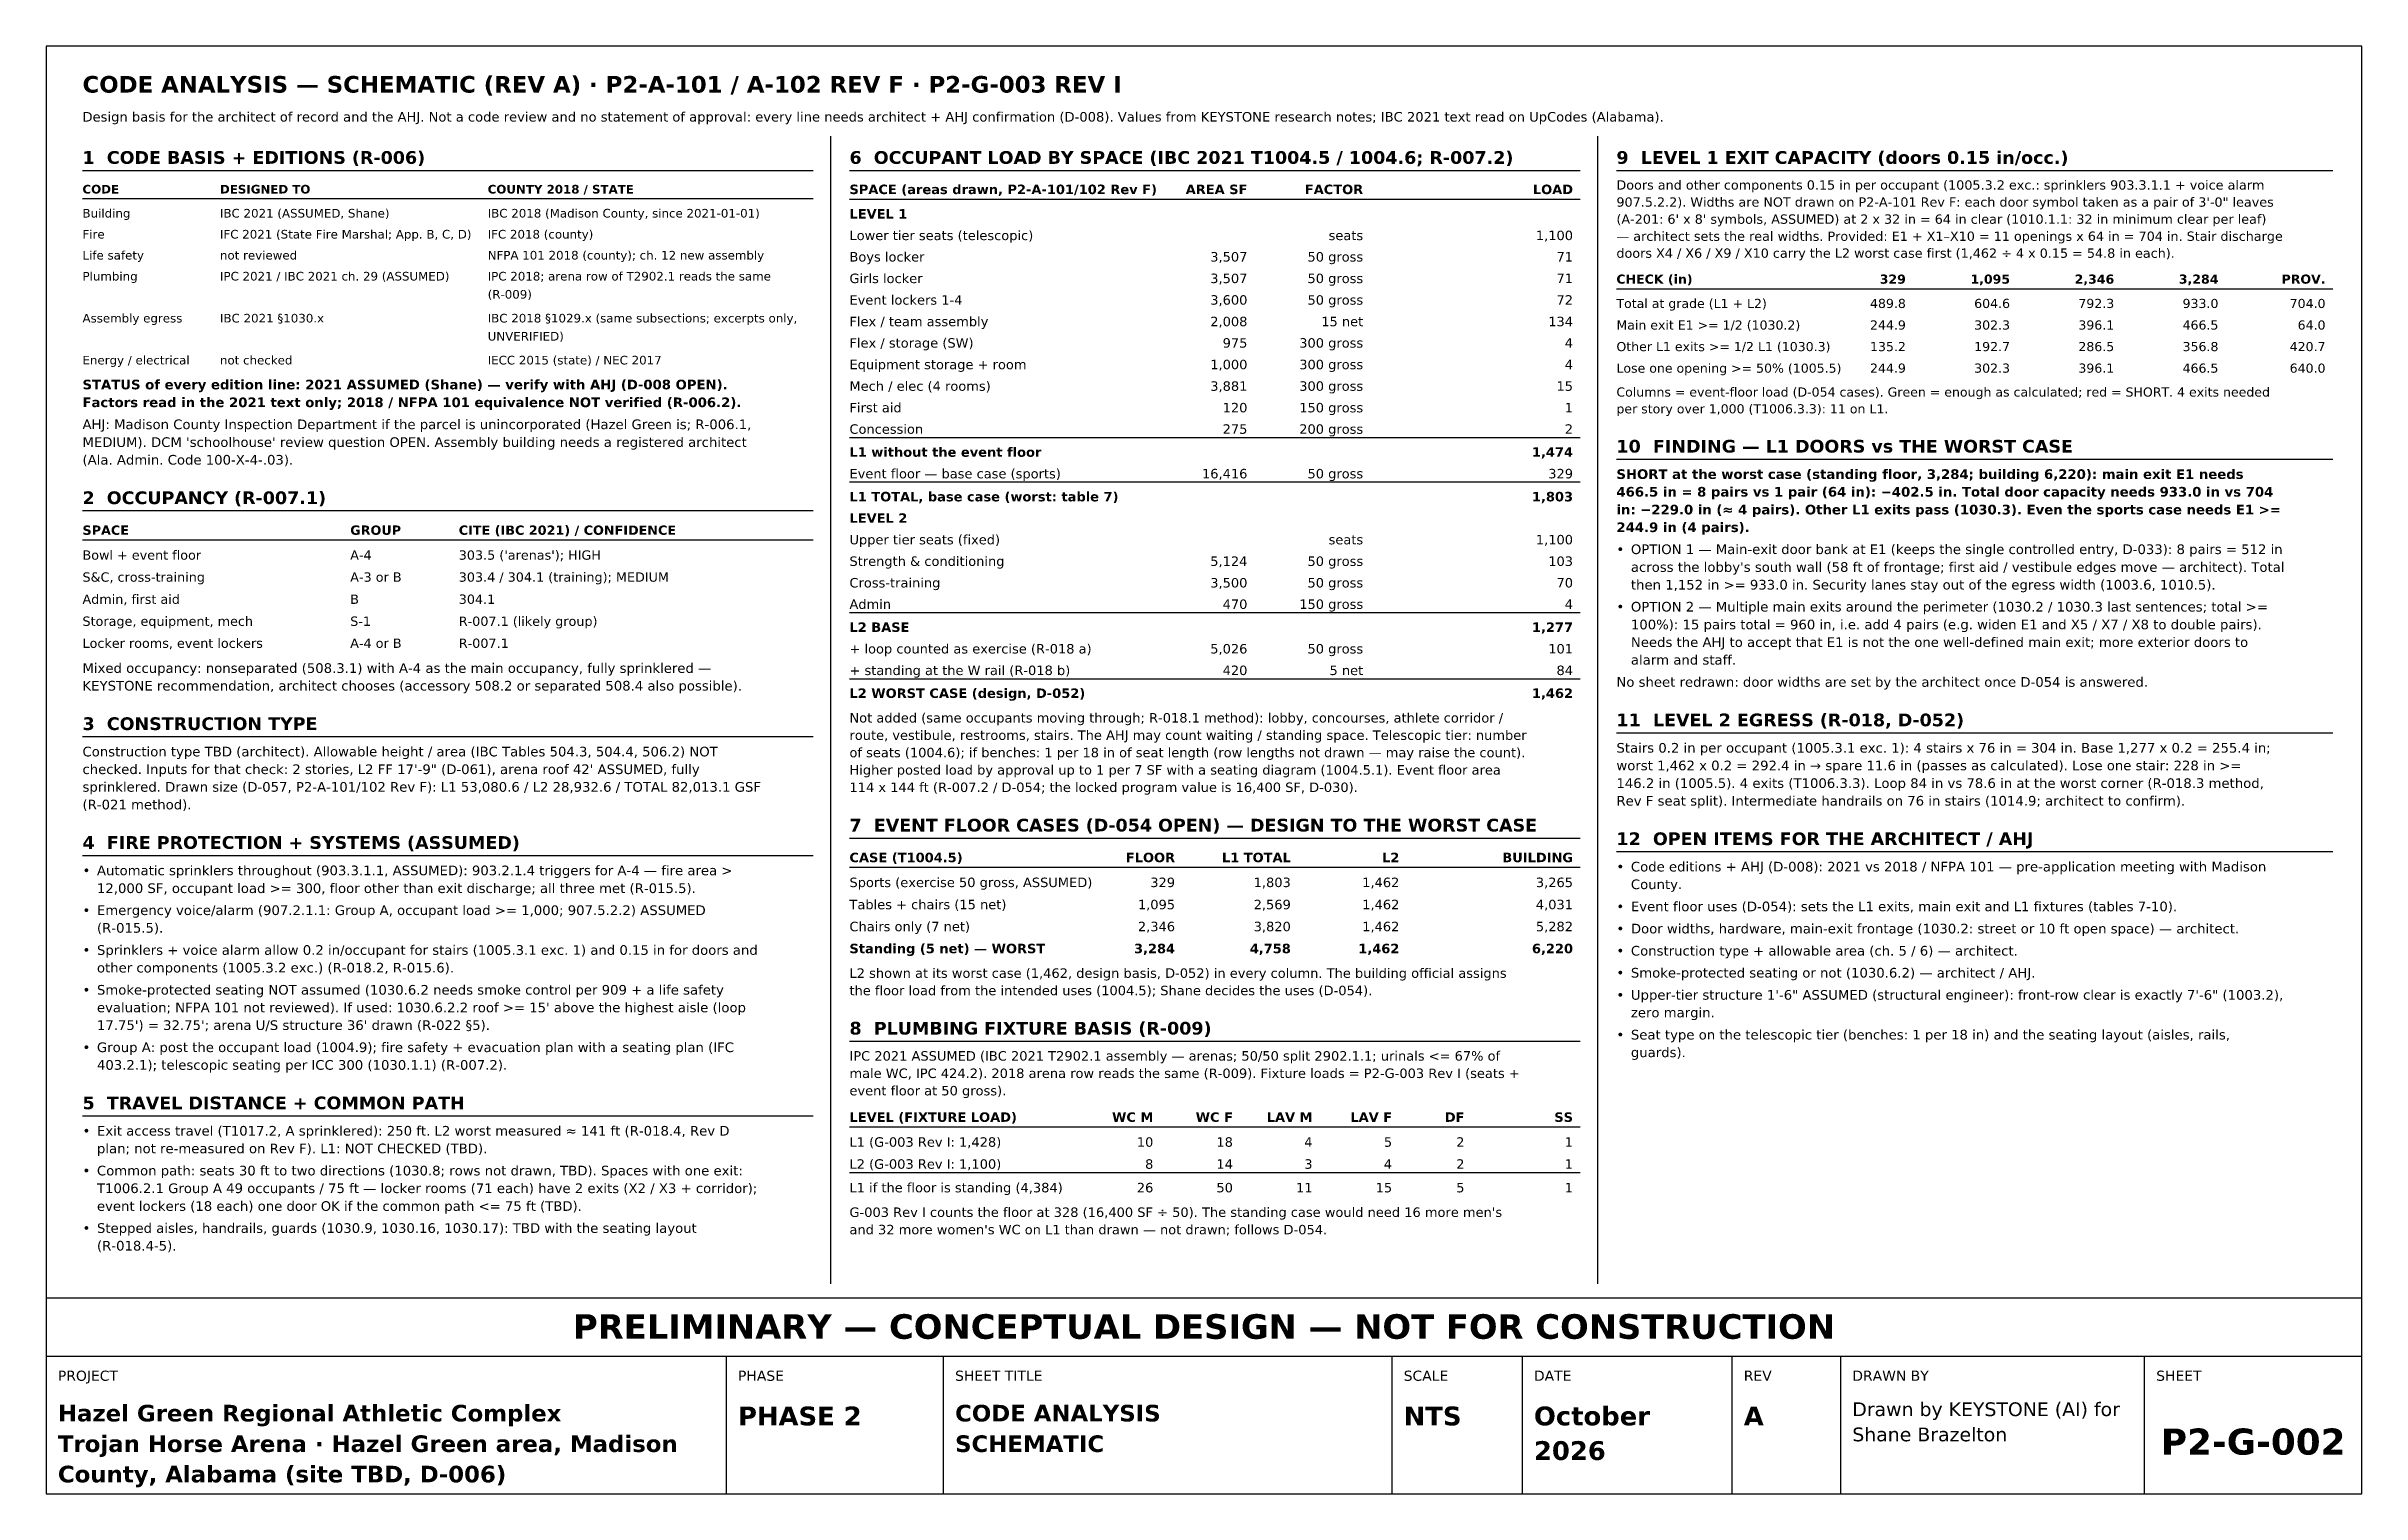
# Model space of a CAD drawing. Header units: inches. Extents: x 0.5 to 16.5, y 0.5 to 10.5.
import ezdxf
from ezdxf.enums import TextEntityAlignment as Align

# ---------------------------------------------------------------- set-up
doc = ezdxf.new("R2010")
doc.units = ezdxf.units.IN
doc.header["$MEASUREMENT"] = 0
for name, color, linetype in [('A-ANNO-TEXT', 7, 'Continuous'), ('G-ANNO-TABL', 7, 'Continuous'), ('G-ANNO-TTLB', 7, 'Continuous')]:
    doc.layers.add(name, color=color, linetype=linetype)
doc.styles.add('KS-BOLD', font='DejaVuSans-Bold.ttf')
doc.styles.add('KS-REG', font='DejaVuSans.ttf')

msp = doc.modelspace()

# ---------------------------------------------------------------- linework, layer by layer
at = {"layer": 'A-ANNO-TEXT'}
for p, q in [((5.92, 9.88), (5.92, 1.95)), ((11.22, 9.88), (11.22, 1.95)), ((0.75, 9.643), (5.8, 9.643)), ((6.05, 9.643), (11.1, 9.643)), ((11.35, 9.643), (16.3, 9.643)), ((11.35, 7.648), (16.3, 7.648)), ((0.75, 7.292), (5.8, 7.292)), ((0.75, 5.731), (5.8, 5.731)), ((11.35, 5.757), (16.3, 5.757)), ((6.05, 5.03), (11.1, 5.03)), ((0.75, 4.91), (5.8, 4.91)), ((11.35, 4.936), (16.3, 4.936)), ((6.05, 3.627), (11.1, 3.627)), ((0.75, 3.111), (5.8, 3.111))]:
    msp.add_line(p, q, dxfattribs=at)
at = {"layer": 'G-ANNO-TABL'}
for p, q in [((0.75, 9.448), (5.8, 9.448)), ((6.05, 9.444), (11.1, 9.444)), ((11.35, 8.825), (16.3, 8.825)), ((6.05, 7.798), (11.1, 7.798)), ((6.05, 7.49), (11.1, 7.49)), ((0.75, 7.09), (5.8, 7.09)), ((6.05, 6.588), (11.1, 6.588)), ((6.05, 6.131), (11.1, 6.131)), ((6.05, 4.828), (11.1, 4.828)), ((6.05, 3.034), (11.1, 3.034)), ((6.05, 2.72), (11.1, 2.72))]:
    msp.add_line(p, q, dxfattribs=at)
at = {"layer": 'G-ANNO-TTLB'}
for p, q in [((0.5, 1.45), (16.5, 1.45)), ((5.2, 0.5), (5.2, 1.45)), ((6.7, 0.5), (6.7, 1.45)), ((9.8, 0.5), (9.8, 1.45)), ((10.7, 0.5), (10.7, 1.45)), ((12.15, 0.5), (12.15, 1.45)), ((12.9, 0.5), (12.9, 1.45)), ((15, 0.5), (15, 1.45))]:
    msp.add_line(p, q, dxfattribs=at)
for points in [[(0.5, 0.5), (16.5, 0.5), (16.5, 10.5), (0.5, 10.5)], [(0.5, 1.45), (16.5, 1.45), (16.5, 1.85), (0.5, 1.85)]]:
    msp.add_lwpolyline(points, close=True, dxfattribs=at)

# ---------------------------------------------------------------- texts
at = {"layer": 'A-ANNO-TEXT'}
for s, height, style, p in [('CODE ANALYSIS — SCHEMATIC (REV A) · P2-A-101 / A-102 REV F · P2-G-003 REV I', 0.115, 'KS-BOLD', (0.75, 10.18)), ('Design basis for the architect of record and the AHJ. Not a code review and no statement of approval: every line needs architect + AHJ confirmation (D-008). Values from KEYSTONE research notes; IBC 2021 text read on UpCodes (Alabama).', 0.066, 'KS-REG', (0.75, 9.98)), ('1  CODE BASIS + EDITIONS (R-006)', 0.08806, 'KS-BOLD', (0.75, 9.688)), ('6  OCCUPANT LOAD BY SPACE (IBC 2021 T1004.5 / 1004.6; R-007.2)', 0.08806, 'KS-BOLD', (6.05, 9.688)), ('9  LEVEL 1 EXIT CAPACITY (doors 0.15 in/occ.)', 0.08806, 'KS-BOLD', (11.35, 9.688)), ('907.5.2.2). Widths are NOT drawn on P2-A-101 Rev F: each door symbol taken as a pair of 3\'-0" leaves', 0.06426, 'KS-REG', (11.35, 9.392)), ('Doors and other components 0.15 in per occupant (1005.3.2 exc.: sprinklers 903.3.1.1 + voice alarm', 0.06426, 'KS-REG', (11.35, 9.51)), ("(A-201: 6' x 8' symbols, ASSUMED) at 2 x 32 in = 64 in clear (1010.1.1: 32 in minimum clear per leaf)", 0.06426, 'KS-REG', (11.35, 9.274)), ('— architect sets the real widths. Provided: E1 + X1–X10 = 11 openings x 64 in = 704 in. Stair discharge', 0.06426, 'KS-REG', (11.35, 9.156)), ('doors X4 / X6 / X9 / X10 carry the L2 worst case first (1,462 ÷ 4 x 0.15 = 54.8 in each).', 0.06426, 'KS-REG', (11.35, 9.039)), ('STATUS of every edition line: 2021 ASSUMED (Shane) — verify with AHJ (D-008 OPEN).', 0.06664, 'KS-BOLD', (0.75, 8.13)), ('Factors read in the 2021 text only; 2018 / NFPA 101 equivalence NOT verified (R-006.2).', 0.06664, 'KS-BOLD', (0.75, 8.007)), ('Columns = event-floor load (D-054 cases). Green = enough as calculated; red = SHORT. 4 exits needed', 0.06307, 'KS-REG', (11.35, 8.08)), ('per story over 1,000 (T1006.3.3): 11 on L1.', 0.06307, 'KS-REG', (11.35, 7.964)), ('AHJ: Madison County Inspection Department if the parcel is unincorporated (Hazel Green is; R-006.1,', 0.06664, 'KS-REG', (0.75, 7.855)), ("MEDIUM). DCM 'schoolhouse' review question OPEN. Assembly building needs a registered architect", 0.06664, 'KS-REG', (0.75, 7.732)), ('10  FINDING — L1 DOORS vs THE WORST CASE', 0.08806, 'KS-BOLD', (11.35, 7.693)), ('(Ala. Admin. Code 100-X-4-.03).', 0.06664, 'KS-REG', (0.75, 7.61)), ('SHORT at the worst case (standing floor, 3,284; building 6,220): main exit E1 needs', 0.06664, 'KS-BOLD', (11.35, 7.511)), ('2  OCCUPANCY (R-007.1)', 0.08806, 'KS-BOLD', (0.75, 7.337)), ('466.5 in = 8 pairs vs 1 pair (64 in): −402.5 in. Total door capacity needs 933.0 in vs 704', 0.06664, 'KS-BOLD', (11.35, 7.389)), ('244.9 in (4 pairs).', 0.06664, 'KS-BOLD', (11.35, 7.144)), ('in: −229.0 in (≈ 4 pairs). Other L1 exits pass (1030.3). Even the sports case needs E1 >=', 0.06664, 'KS-BOLD', (11.35, 7.266)), ('OPTION 1 — Main-exit door bank at E1 (keeps the single controlled entry, D-033): 8 pairs = 512 in', 0.06664, 'KS-REG', (11.45, 6.992)), ('•', 0.0666, 'KS-REG', (11.35, 6.992)), ("across the lobby's south wall (58 ft of frontage; first aid / vestibule edges move — architect). Total", 0.06664, 'KS-REG', (11.45, 6.869)), ('then 1,152 in >= 933.0 in. Security lanes stay out of the egress width (1003.6, 1010.5).', 0.06664, 'KS-REG', (11.45, 6.747)), ('•', 0.0666, 'KS-REG', (11.35, 6.595)), ('OPTION 2 — Multiple main exits around the perimeter (1030.2 / 1030.3 last sentences; total >=', 0.06664, 'KS-REG', (11.45, 6.595)), ('Needs the AHJ to accept that E1 is not the one well-defined main exit; more exterior doors to', 0.06664, 'KS-REG', (11.45, 6.35)), ('100%): 15 pairs total = 960 in, i.e. add 4 pairs (e.g. widen E1 and X5 / X7 / X8 to double pairs).', 0.06664, 'KS-REG', (11.45, 6.472)), ('Mixed occupancy: nonseparated (508.3.1) with A-4 as the main occupancy, fully sprinklered —', 0.06664, 'KS-REG', (0.75, 6.171)), ('alarm and staff.', 0.06664, 'KS-REG', (11.45, 6.228)), ('KEYSTONE recommendation, architect chooses (accessory 508.2 or separated 508.4 also possible).', 0.06664, 'KS-REG', (0.75, 6.049)), ('No sheet redrawn: door widths are set by the architect once D-054 is answered.', 0.06664, 'KS-REG', (11.35, 6.075)), ('3  CONSTRUCTION TYPE', 0.08806, 'KS-BOLD', (0.75, 5.776)), ('route, vestibule, restrooms, stairs. The AHJ may count waiting / standing space. Telescopic tier: number', 0.06545, 'KS-REG', (6.05, 5.708)), ('Not added (same occupants moving through; R-018.1 method): lobby, concourses, athlete corridor /', 0.06545, 'KS-REG', (6.05, 5.828)), ('11  LEVEL 2 EGRESS (R-018, D-052)', 0.08806, 'KS-BOLD', (11.35, 5.802)), ('Construction type TBD (architect). Allowable height / area (IBC Tables 504.3, 504.4, 506.2) NOT', 0.06664, 'KS-REG', (0.75, 5.594)), ('of seats (1004.6); if benches: 1 per 18 in of seat length (row lengths not drawn — may raise the count).', 0.06545, 'KS-REG', (6.05, 5.588)), ('Stairs 0.2 in per occupant (1005.3.1 exc. 1): 4 stairs x 76 in = 304 in. Base 1,277 x 0.2 = 255.4 in;', 0.06664, 'KS-REG', (11.35, 5.62)), ('checked. Inputs for that check: 2 stories, L2 FF 17\'-9" (D-061), arena roof 42\' ASSUMED, fully', 0.06664, 'KS-REG', (0.75, 5.472)), ('Higher posted load by approval up to 1 per 7 SF with a seating diagram (1004.5.1). Event floor area', 0.06545, 'KS-REG', (6.05, 5.468)), ('worst 1,462 x 0.2 = 292.4 in → spare 11.6 in (passes as calculated). Lose one stair: 228 in >=', 0.06664, 'KS-REG', (11.35, 5.498)), ('146.2 in (1005.5). 4 exits (T1006.3.3). Loop 84 in vs 78.6 in at the worst corner (R-018.3 method,', 0.06664, 'KS-REG', (11.35, 5.376)), ('sprinklered. Drawn size (D-057, P2-A-101/102 Rev F): L1 53,080.6 / L2 28,932.6 / TOTAL 82,013.1 GSF', 0.06664, 'KS-REG', (0.75, 5.35)), ('(R-021 method).', 0.06664, 'KS-REG', (0.75, 5.228)), ('114 x 144 ft (R-007.2 / D-054; the locked program value is 16,400 SF, D-030).', 0.06545, 'KS-REG', (6.05, 5.348)), ('Rev F seat split). Intermediate handrails on 76 in stairs (1014.9; architect to confirm).', 0.06664, 'KS-REG', (11.35, 5.254)), ('7  EVENT FLOOR CASES (D-054 OPEN) — DESIGN TO THE WORST CASE', 0.08806, 'KS-BOLD', (6.05, 5.075)), ('4  FIRE PROTECTION + SYSTEMS (ASSUMED)', 0.08806, 'KS-BOLD', (0.75, 4.955)), ('12  OPEN ITEMS FOR THE ARCHITECT / AHJ', 0.08806, 'KS-BOLD', (11.35, 4.981)), ('•', 0.0666, 'KS-REG', (0.75, 4.773)), ('Automatic sprinklers throughout (903.3.1.1, ASSUMED): 903.2.1.4 triggers for A-4 — fire area >', 0.06664, 'KS-REG', (0.85, 4.773)), ('•', 0.0666, 'KS-REG', (11.35, 4.799)), ('Code editions + AHJ (D-008): 2021 vs 2018 / NFPA 101 — pre-application meeting with Madison', 0.06664, 'KS-REG', (11.45, 4.799)), ('12,000 SF, occupant load >= 300, floor other than exit discharge; all three met (R-015.5).', 0.06664, 'KS-REG', (0.85, 4.65)), ('County.', 0.0666, 'KS-REG', (11.45, 4.677)), ('•', 0.0666, 'KS-REG', (0.75, 4.498)), ('Emergency voice/alarm (907.2.1.1: Group A, occupant load >= 1,000; 907.5.2.2) ASSUMED', 0.06664, 'KS-REG', (0.85, 4.498)), ('•', 0.0666, 'KS-REG', (11.35, 4.524)), ('Event floor uses (D-054): sets the L1 exits, main exit and L1 fixtures (tables 7-10).', 0.06664, 'KS-REG', (11.45, 4.524)), ('(R-015.5).', 0.0666, 'KS-REG', (0.85, 4.376)), ('•', 0.0666, 'KS-REG', (11.35, 4.371)), ('Door widths, hardware, main-exit frontage (1030.2: street or 10 ft open space) — architect.', 0.06664, 'KS-REG', (11.45, 4.371)), ('•', 0.0666, 'KS-REG', (0.75, 4.223)), ('other components (1005.3.2 exc.) (R-018.2, R-015.6).', 0.06664, 'KS-REG', (0.85, 4.101)), ('Sprinklers + voice alarm allow 0.2 in/occupant for stairs (1005.3.1 exc. 1) and 0.15 in for doors and', 0.06664, 'KS-REG', (0.85, 4.223)), ('•', 0.0666, 'KS-REG', (11.35, 4.218)), ('Construction type + allowable area (ch. 5 / 6) — architect.', 0.06664, 'KS-REG', (11.45, 4.218)), ('Smoke-protected seating NOT assumed (1030.6.2 needs smoke control per 909 + a life safety', 0.06664, 'KS-REG', (0.85, 3.948)), ('the floor load from the intended uses (1004.5); Shane decides the uses (D-054).', 0.06545, 'KS-REG', (6.05, 3.944)), ('L2 shown at its worst case (1,462, design basis, D-052) in every column. The building official assigns', 0.06545, 'KS-REG', (6.05, 4.064)), ('•', 0.0666, 'KS-REG', (11.35, 4.066)), ('Smoke-protected seating or not (1030.6.2) — architect / AHJ.', 0.06664, 'KS-REG', (11.45, 4.066)), ('•', 0.0666, 'KS-REG', (0.75, 3.948)), ("evaluation; NFPA 101 not reviewed). If used: 1030.6.2.2 roof >= 15' above the highest aisle (loop", 0.06664, 'KS-REG', (0.85, 3.826)), ('•', 0.0666, 'KS-REG', (11.35, 3.913)), ('zero margin.', 0.06664, 'KS-REG', (11.45, 3.791)), ('Upper-tier structure 1\'-6" ASSUMED (structural engineer): front-row clear is exactly 7\'-6" (1003.2),', 0.06664, 'KS-REG', (11.45, 3.913)), ("17.75') = 32.75'; arena U/S structure 36' drawn (R-022 §5).", 0.06664, 'KS-REG', (0.85, 3.704)), ('8  PLUMBING FIXTURE BASIS (R-009)', 0.08806, 'KS-BOLD', (6.05, 3.672)), ('•', 0.0666, 'KS-REG', (11.35, 3.638)), ('Seat type on the telescopic tier (benches: 1 per 18 in) and the seating layout (aisles, rails,', 0.06664, 'KS-REG', (11.45, 3.638)), ('•', 0.0666, 'KS-REG', (0.75, 3.551)), ('Group A: post the occupant load (1004.9); fire safety + evacuation plan with a seating plan (IFC', 0.06664, 'KS-REG', (0.85, 3.551)), ('IPC 2021 ASSUMED (IBC 2021 T2902.1 assembly — arenas; 50/50 split 2902.1.1; urinals <= 67% of', 0.06545, 'KS-REG', (6.05, 3.492)), ('guards).', 0.0666, 'KS-REG', (11.45, 3.516)), ('403.2.1); telescopic seating per ICC 300 (1030.1.1) (R-007.2).', 0.06664, 'KS-REG', (0.85, 3.429)), ('male WC, IPC 424.2). 2018 arena row reads the same (R-009). Fixture loads = P2-G-003 Rev I (seats +', 0.06545, 'KS-REG', (6.05, 3.372)), ('5  TRAVEL DISTANCE + COMMON PATH', 0.08806, 'KS-BOLD', (0.75, 3.156)), ('event floor at 50 gross).', 0.06545, 'KS-REG', (6.05, 3.252)), ('Exit access travel (T1017.2, A sprinklered): 250 ft. L2 worst measured ≈ 141 ft (R-018.4, Rev D', 0.06664, 'KS-REG', (0.85, 2.974)), ('•', 0.0666, 'KS-REG', (0.75, 2.974)), ('plan; not re-measured on Rev F). L1: NOT CHECKED (TBD).', 0.06664, 'KS-REG', (0.85, 2.852)), ('•', 0.0666, 'KS-REG', (0.75, 2.699)), ('Common path: seats 30 ft to two directions (1030.8; rows not drawn, TBD). Spaces with one exit:', 0.06664, 'KS-REG', (0.85, 2.699)), ('T1006.2.1 Group A 49 occupants / 75 ft — locker rooms (71 each) have 2 exits (X2 / X3 + corridor);', 0.06664, 'KS-REG', (0.85, 2.577)), ('event lockers (18 each) one door OK if the common path <= 75 ft (TBD).', 0.06664, 'KS-REG', (0.85, 2.454)), ("G-003 Rev I counts the floor at 328 (16,400 SF ÷ 50). The standing case would need 16 more men's", 0.06545, 'KS-REG', (6.05, 2.412)), ('•', 0.0666, 'KS-REG', (0.75, 2.302)), ('Stepped aisles, handrails, guards (1030.9, 1030.16, 1030.17): TBD with the seating layout', 0.06664, 'KS-REG', (0.85, 2.302)), ('(R-018.4-5).', 0.06664, 'KS-REG', (0.85, 2.18)), ("and 32 more women's WC on L1 than drawn — not drawn; follows D-054.", 0.06545, 'KS-REG', (6.05, 2.292))]:
    msp.add_text(s, height=height, dxfattribs=dict(at, style=style)).set_placement(p)
at = {"layer": 'G-ANNO-TABL'}
for s, height, style, p in [('CODE', 0.0595, 'KS-BOLD', (0.75, 9.483)), ('DESIGNED TO', 0.0595, 'KS-BOLD', (1.7, 9.483)), ('COUNTY 2018 / STATE', 0.0595, 'KS-BOLD', (3.55, 9.483)), ('SPACE (areas drawn, P2-A-101/102 Rev F)', 0.06545, 'KS-BOLD', (6.05, 9.479)), ('Building', 0.0595, 'KS-REG', (0.75, 9.317)), ('IBC 2021 (ASSUMED, Shane)', 0.0595, 'KS-REG', (1.7, 9.317)), ('IBC 2018 (Madison County, since 2021-01-01)', 0.0595, 'KS-REG', (3.55, 9.317)), ('LEVEL 1', 0.0654, 'KS-BOLD', (6.05, 9.31)), ('Fire', 0.0595, 'KS-REG', (0.75, 9.172)), ('IFC 2021 (State Fire Marshal; App. B, C, D)', 0.0595, 'KS-REG', (1.7, 9.172)), ('IFC 2018 (county)', 0.0595, 'KS-REG', (3.55, 9.172)), ('Lower tier seats (telescopic)', 0.06545, 'KS-REG', (6.05, 9.161)), ('Life safety', 0.0595, 'KS-REG', (0.75, 9.027)), ('not reviewed', 0.0595, 'KS-REG', (1.7, 9.027)), ('NFPA 101 2018 (county); ch. 12 new assembly', 0.0595, 'KS-REG', (3.55, 9.027)), ('Boys locker', 0.06545, 'KS-REG', (6.05, 9.013)), ('Plumbing', 0.0595, 'KS-REG', (0.75, 8.882)), ('IPC 2021 / IBC 2021 ch. 29 (ASSUMED)', 0.0595, 'KS-REG', (1.7, 8.882)), ('(R-009)', 0.0595, 'KS-REG', (3.55, 8.757)), ('IPC 2018; arena row of T2902.1 reads the same', 0.0595, 'KS-REG', (3.55, 8.882)), ('Girls locker', 0.06545, 'KS-REG', (6.05, 8.864)), ('CHECK (in)', 0.0631, 'KS-BOLD', (11.35, 8.86)), ('Assembly egress', 0.0595, 'KS-REG', (0.75, 8.592)), ('IBC 2021 §1030.x', 0.0595, 'KS-REG', (1.7, 8.592)), ('IBC 2018 §1029.x (same subsections; excerpts only,', 0.0595, 'KS-REG', (3.55, 8.592)), ('Event lockers 1-4', 0.06545, 'KS-REG', (6.05, 8.715)), ('Total at grade (L1 + L2)', 0.06307, 'KS-REG', (11.35, 8.692)), ('UNVERIFIED)', 0.0595, 'KS-REG', (3.55, 8.467)), ('Flex / team assembly', 0.06545, 'KS-REG', (6.05, 8.566)), ('Flex / storage (SW)', 0.06545, 'KS-REG', (6.05, 8.418)), ('Main exit E1 >= 1/2 (1030.2)', 0.06307, 'KS-REG', (11.35, 8.543)), ('Energy / electrical', 0.0595, 'KS-REG', (0.75, 8.302)), ('not checked', 0.0595, 'KS-REG', (1.7, 8.302)), ('IECC 2015 (state) / NEC 2017', 0.0595, 'KS-REG', (3.55, 8.302)), ('Equipment storage + room', 0.06545, 'KS-REG', (6.05, 8.269)), ('Other L1 exits >= 1/2 L1 (1030.3)', 0.06307, 'KS-REG', (11.35, 8.394)), ('Mech / elec (4 rooms)', 0.06545, 'KS-REG', (6.05, 8.12)), ('Lose one opening >= 50% (1005.5)', 0.06307, 'KS-REG', (11.35, 8.245)), ('First aid', 0.0654, 'KS-REG', (6.05, 7.971)), ('Concession', 0.0654, 'KS-REG', (6.05, 7.823)), ('L1 without the event floor', 0.06545, 'KS-BOLD', (6.05, 7.664)), ('Event floor — base case (sports)', 0.06545, 'KS-REG', (6.05, 7.515)), ('L1 TOTAL, base case (worst: table 7)', 0.06545, 'KS-BOLD', (6.05, 7.356)), ('LEVEL 2', 0.0654, 'KS-BOLD', (6.05, 7.208)), ('SPACE', 0.0643, 'KS-BOLD', (0.75, 7.125)), ('GROUP', 0.0643, 'KS-BOLD', (2.6, 7.125)), ('CITE (IBC 2021) / CONFIDENCE', 0.06426, 'KS-BOLD', (3.35, 7.125)), ('Upper tier seats (fixed)', 0.06545, 'KS-REG', (6.05, 7.059)), ('Bowl + event floor', 0.06426, 'KS-REG', (0.75, 6.953)), ('A-4', 0.0643, 'KS-REG', (2.6, 6.953)), ("303.5 ('arenas'); HIGH", 0.06426, 'KS-REG', (3.35, 6.953)), ('Strength & conditioning', 0.06545, 'KS-REG', (6.05, 6.91)), ('S&C, cross-training', 0.06426, 'KS-REG', (0.75, 6.801)), ('A-3 or B', 0.0643, 'KS-REG', (2.6, 6.801)), ('303.4 / 304.1 (training); MEDIUM', 0.06426, 'KS-REG', (3.35, 6.801)), ('Cross-training', 0.06545, 'KS-REG', (6.05, 6.761)), ('Admin, first aid', 0.06426, 'KS-REG', (0.75, 6.648)), ('Storage, equipment, mech', 0.06426, 'KS-REG', (0.75, 6.496)), ('S-1', 0.0643, 'KS-REG', (2.6, 6.496)), ('B', 0.0643, 'KS-REG', (2.6, 6.648)), ('304.1', 0.0643, 'KS-REG', (3.35, 6.648)), ('R-007.1 (likely group)', 0.06426, 'KS-REG', (3.35, 6.496)), ('Admin', 0.0654, 'KS-REG', (6.05, 6.613)), ('Locker rooms, event lockers', 0.06426, 'KS-REG', (0.75, 6.344)), ('A-4 or B', 0.0643, 'KS-REG', (2.6, 6.344)), ('R-007.1', 0.0643, 'KS-REG', (3.35, 6.344)), ('L2 BASE', 0.0654, 'KS-BOLD', (6.05, 6.454)), ('+ loop counted as exercise (R-018 a)', 0.06545, 'KS-REG', (6.05, 6.305)), ('+ standing at the W rail (R-018 b)', 0.06545, 'KS-REG', (6.05, 6.156)), ('L2 WORST CASE (design, D-052)', 0.06545, 'KS-BOLD', (6.05, 5.998)), ('CASE (T1004.5)', 0.06545, 'KS-BOLD', (6.05, 4.863)), ('Sports (exercise 50 gross, ASSUMED)', 0.06545, 'KS-REG', (6.05, 4.691)), ('Tables + chairs (15 net)', 0.06545, 'KS-REG', (6.05, 4.538)), ('Chairs only (7 net)', 0.06545, 'KS-REG', (6.05, 4.386)), ('Standing (5 net) — WORST', 0.06545, 'KS-BOLD', (6.05, 4.234)), ('LEVEL (FIXTURE LOAD)', 0.06545, 'KS-BOLD', (6.05, 3.069)), ('L1 (G-003 Rev I: 1,428)', 0.06545, 'KS-REG', (6.05, 2.897)), ('L2 (G-003 Rev I: 1,100)', 0.06545, 'KS-REG', (6.05, 2.745)), ('L1 if the floor is standing (4,384)', 0.06545, 'KS-REG', (6.05, 2.582))]:
    msp.add_text(s, height=height, dxfattribs=dict(at, style=style)).set_placement(p)
for s, height, style, p in [('AREA SF', 0.0654, 'KS-BOLD', (8.8, 9.479)), ('FACTOR', 0.0654, 'KS-BOLD', (9.6, 9.479)), ('LOAD', 0.0654, 'KS-BOLD', (11.05, 9.479)), ('seats', 0.0654, 'KS-REG', (9.6, 9.161)), ('1,100', 0.0654, 'KS-REG', (11.05, 9.161)), ('3,507', 0.0654, 'KS-REG', (8.8, 9.013)), ('50 gross', 0.0654, 'KS-REG', (9.6, 9.013)), ('71', 0.0654, 'KS-REG', (11.05, 9.013)), ('3,507', 0.0654, 'KS-REG', (8.8, 8.864)), ('50 gross', 0.0654, 'KS-REG', (9.6, 8.864)), ('71', 0.0654, 'KS-REG', (11.05, 8.864)), ('329', 0.0631, 'KS-BOLD', (13.35, 8.86)), ('1,095', 0.0631, 'KS-BOLD', (14.07, 8.86)), ('2,346', 0.0631, 'KS-BOLD', (14.79, 8.86)), ('3,284', 0.0631, 'KS-BOLD', (15.51, 8.86)), ('PROV.', 0.0631, 'KS-BOLD', (16.25, 8.86)), ('3,600', 0.0654, 'KS-REG', (8.8, 8.715)), ('50 gross', 0.0654, 'KS-REG', (9.6, 8.715)), ('72', 0.0654, 'KS-REG', (11.05, 8.715)), ('489.8', 0.0631, 'KS-REG', (13.35, 8.692)), ('604.6', 0.0631, 'KS-REG', (14.07, 8.692)), ('792.3', 0.0631, 'KS-REG', (14.79, 8.692)), ('933.0', 0.0631, 'KS-REG', (15.51, 8.692)), ('704.0', 0.0631, 'KS-REG', (16.25, 8.692)), ('2,008', 0.0654, 'KS-REG', (8.8, 8.566)), ('975', 0.0654, 'KS-REG', (8.8, 8.418)), ('300 gross', 0.0654, 'KS-REG', (9.6, 8.418)), ('15 net', 0.0654, 'KS-REG', (9.6, 8.566)), ('134', 0.0654, 'KS-REG', (11.05, 8.566)), ('4', 0.0654, 'KS-REG', (11.05, 8.418)), ('244.9', 0.0631, 'KS-REG', (13.35, 8.543)), ('302.3', 0.0631, 'KS-REG', (14.07, 8.543)), ('396.1', 0.0631, 'KS-REG', (14.79, 8.543)), ('466.5', 0.0631, 'KS-REG', (15.51, 8.543)), ('64.0', 0.0631, 'KS-REG', (16.25, 8.543)), ('1,000', 0.0654, 'KS-REG', (8.8, 8.269)), ('300 gross', 0.0654, 'KS-REG', (9.6, 8.269)), ('4', 0.0654, 'KS-REG', (11.05, 8.269)), ('135.2', 0.0631, 'KS-REG', (13.35, 8.394)), ('192.7', 0.0631, 'KS-REG', (14.07, 8.394)), ('286.5', 0.0631, 'KS-REG', (14.79, 8.394)), ('356.8', 0.0631, 'KS-REG', (15.51, 8.394)), ('420.7', 0.0631, 'KS-REG', (16.25, 8.394)), ('3,881', 0.0654, 'KS-REG', (8.8, 8.12)), ('300 gross', 0.0654, 'KS-REG', (9.6, 8.12)), ('15', 0.0654, 'KS-REG', (11.05, 8.12)), ('244.9', 0.0631, 'KS-REG', (13.35, 8.245)), ('302.3', 0.0631, 'KS-REG', (14.07, 8.245)), ('396.1', 0.0631, 'KS-REG', (14.79, 8.245)), ('466.5', 0.0631, 'KS-REG', (15.51, 8.245)), ('640.0', 0.0631, 'KS-REG', (16.25, 8.245)), ('120', 0.0654, 'KS-REG', (8.8, 7.971)), ('150 gross', 0.0654, 'KS-REG', (9.6, 7.971)), ('1', 0.0654, 'KS-REG', (11.05, 7.971)), ('275', 0.0654, 'KS-REG', (8.8, 7.823)), ('200 gross', 0.0654, 'KS-REG', (9.6, 7.823)), ('2', 0.0654, 'KS-REG', (11.05, 7.823)), ('1,474', 0.0654, 'KS-BOLD', (11.05, 7.664)), ('16,416', 0.0654, 'KS-REG', (8.8, 7.515)), ('50 gross', 0.0654, 'KS-REG', (9.6, 7.515)), ('329', 0.0654, 'KS-REG', (11.05, 7.515)), ('1,803', 0.0654, 'KS-BOLD', (11.05, 7.356)), ('seats', 0.0654, 'KS-REG', (9.6, 7.059)), ('1,100', 0.0654, 'KS-REG', (11.05, 7.059)), ('5,124', 0.0654, 'KS-REG', (8.8, 6.91)), ('50 gross', 0.0654, 'KS-REG', (9.6, 6.91)), ('103', 0.0654, 'KS-REG', (11.05, 6.91)), ('3,500', 0.0654, 'KS-REG', (8.8, 6.761)), ('50 gross', 0.0654, 'KS-REG', (9.6, 6.761)), ('70', 0.0654, 'KS-REG', (11.05, 6.761)), ('470', 0.0654, 'KS-REG', (8.8, 6.613)), ('150 gross', 0.0654, 'KS-REG', (9.6, 6.613)), ('4', 0.0654, 'KS-REG', (11.05, 6.613)), ('1,277', 0.0654, 'KS-BOLD', (11.05, 6.454)), ('5,026', 0.0654, 'KS-REG', (8.8, 6.305)), ('50 gross', 0.0654, 'KS-REG', (9.6, 6.305)), ('101', 0.0654, 'KS-REG', (11.05, 6.305)), ('420', 0.0654, 'KS-REG', (8.8, 6.156)), ('5 net', 0.0654, 'KS-REG', (9.6, 6.156)), ('84', 0.0654, 'KS-REG', (11.05, 6.156)), ('1,462', 0.0654, 'KS-BOLD', (11.05, 5.998)), ('FLOOR', 0.0654, 'KS-BOLD', (8.3, 4.863)), ('L1 TOTAL', 0.0654, 'KS-BOLD', (9.1, 4.863)), ('L2', 0.0654, 'KS-BOLD', (9.85, 4.863)), ('BUILDING', 0.0654, 'KS-BOLD', (11.05, 4.863)), ('329', 0.0654, 'KS-REG', (8.3, 4.691)), ('1,803', 0.0654, 'KS-REG', (9.1, 4.691)), ('1,462', 0.0654, 'KS-REG', (9.85, 4.691)), ('3,265', 0.0654, 'KS-REG', (11.05, 4.691)), ('1,095', 0.0654, 'KS-REG', (8.3, 4.538)), ('2,569', 0.0654, 'KS-REG', (9.1, 4.538)), ('1,462', 0.0654, 'KS-REG', (9.85, 4.538)), ('4,031', 0.0654, 'KS-REG', (11.05, 4.538)), ('2,346', 0.0654, 'KS-REG', (8.3, 4.386)), ('3,820', 0.0654, 'KS-REG', (9.1, 4.386)), ('1,462', 0.0654, 'KS-REG', (9.85, 4.386)), ('5,282', 0.0654, 'KS-REG', (11.05, 4.386)), ('3,284', 0.0654, 'KS-BOLD', (8.3, 4.234)), ('4,758', 0.0654, 'KS-BOLD', (9.1, 4.234)), ('1,462', 0.0654, 'KS-BOLD', (9.85, 4.234)), ('6,220', 0.0654, 'KS-BOLD', (11.05, 4.234)), ('WC M', 0.0654, 'KS-BOLD', (8.15, 3.069)), ('WC F', 0.0654, 'KS-BOLD', (8.7, 3.069)), ('LAV M', 0.0654, 'KS-BOLD', (9.25, 3.069)), ('LAV F', 0.0654, 'KS-BOLD', (9.8, 3.069)), ('DF', 0.0654, 'KS-BOLD', (10.3, 3.069)), ('SS', 0.0654, 'KS-BOLD', (11.05, 3.069)), ('10', 0.0654, 'KS-REG', (8.15, 2.897)), ('18', 0.0654, 'KS-REG', (8.7, 2.897)), ('4', 0.0654, 'KS-REG', (9.25, 2.897)), ('5', 0.0654, 'KS-REG', (9.8, 2.897)), ('2', 0.0654, 'KS-REG', (10.3, 2.897)), ('1', 0.0654, 'KS-REG', (11.05, 2.897)), ('8', 0.0654, 'KS-REG', (8.15, 2.745)), ('14', 0.0654, 'KS-REG', (8.7, 2.745)), ('3', 0.0654, 'KS-REG', (9.25, 2.745)), ('4', 0.0654, 'KS-REG', (9.8, 2.745)), ('2', 0.0654, 'KS-REG', (10.3, 2.745)), ('1', 0.0654, 'KS-REG', (11.05, 2.745)), ('26', 0.0654, 'KS-REG', (8.15, 2.582)), ('50', 0.0654, 'KS-REG', (8.7, 2.582)), ('11', 0.0654, 'KS-REG', (9.25, 2.582)), ('15', 0.0654, 'KS-REG', (9.8, 2.582)), ('5', 0.0654, 'KS-REG', (10.3, 2.582)), ('1', 0.0654, 'KS-REG', (11.05, 2.582))]:
    msp.add_text(s, height=height, dxfattribs=dict(at, style=style)).set_placement(p, align=Align.RIGHT)
at = {"layer": 'G-ANNO-TTLB', "style": 'KS-BOLD'}
for s, height, p in [('PRELIMINARY — CONCEPTUAL DESIGN — NOT FOR CONSTRUCTION', 0.17, (8.5, 1.57)), ('P2-G-002', 0.18, (15.75, 0.77))]:
    msp.add_text(s, height=height, dxfattribs=at).set_placement(p, align=Align.CENTER)
at = {"layer": 'G-ANNO-TTLB'}
for s, height, style, p in [('PROJECT', 0.07, 'KS-REG', (0.58, 1.28)), ('PHASE', 0.07, 'KS-REG', (5.28, 1.28)), ('SHEET TITLE', 0.07, 'KS-REG', (6.78, 1.28)), ('SCALE', 0.07, 'KS-REG', (9.88, 1.28)), ('DATE', 0.07, 'KS-REG', (10.78, 1.28)), ('REV', 0.07, 'KS-REG', (12.23, 1.28)), ('DRAWN BY', 0.07, 'KS-REG', (12.98, 1.28)), ('SHEET', 0.07, 'KS-REG', (15.08, 1.28)), ('Drawn by KEYSTONE (AI) for', 0.095, 'KS-REG', (12.98, 1.036)), ('Hazel Green Regional Athletic Complex', 0.115, 'KS-BOLD', (0.58, 0.999)), ('PHASE 2', 0.13, 'KS-BOLD', (5.28, 0.972)), ('CODE ANALYSIS', 0.115, 'KS-BOLD', (6.78, 0.999)), ('NTS', 0.13, 'KS-BOLD', (9.88, 0.972)), ('October', 0.13, 'KS-BOLD', (10.78, 0.972)), ('A', 0.13, 'KS-BOLD', (12.23, 0.972)), ('Shane Brazelton', 0.095, 'KS-REG', (12.98, 0.862)), ('Trojan Horse Arena · Hazel Green area, Madison', 0.115, 'KS-BOLD', (0.58, 0.788)), ('SCHEMATIC', 0.115, 'KS-BOLD', (6.78, 0.788)), ('2026', 0.13, 'KS-BOLD', (10.78, 0.733)), ('County, Alabama (site TBD, D-006)', 0.115, 'KS-BOLD', (0.58, 0.578))]:
    msp.add_text(s, height=height, dxfattribs=dict(at, style=style)).set_placement(p)

doc.saveas('drawing.dxf')
